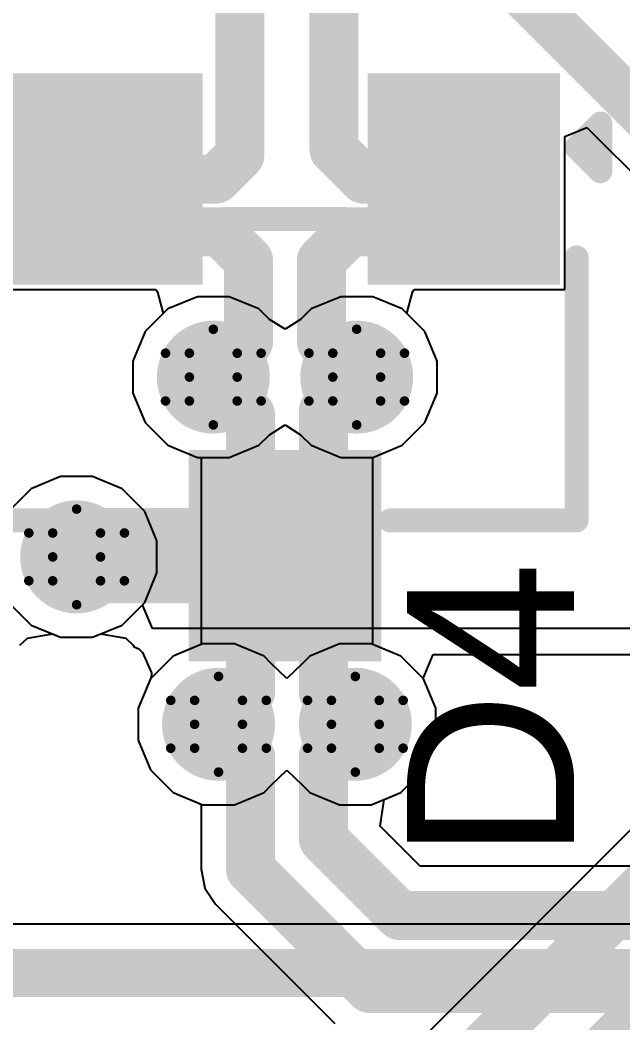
# Model space of a CAD drawing. Header units: inches. Extents: x -4 to 389, y 0 to 108.
# Drawn here: x 21.09 to 24.29, y 37.48 to 42.81 of the extents above; entities that cross this region are included whole.
import ezdxf

# ---------------------------------------------------------------- set-up
doc = ezdxf.new("R2010")
doc.units = ezdxf.units.IN
for name, color, linetype in [('Bottom Layer', 5, 'Continuous'), ('Drill Drawing', 1, 'Continuous'), ('Signal_1', 16, 'Continuous'), ('Signal_2', 76, 'Continuous'), ('Top Layer', 1, 'Continuous'), ('Top Overlay', 2, 'Continuous'), ('Top Paste', 8, 'Continuous'), ('Top Solder', 216, 'Continuous'), ('Via Holes', 16, 'Continuous')]:
    doc.layers.add(name, color=color, linetype=linetype)
doc.styles.add('Arial', font='', dxfattribs={"height": 0.2})
doc.styles.get('Arial').set_extended_font_data('Arial')

msp = doc.modelspace()

# ---------------------------------------------------------------- hatches: boundary and pattern name
at = {"layer": 'Bottom Layer'}
h = msp.add_hatch(color=5, dxfattribs=at)
edge = h.paths.add_edge_path()
edge.add_arc((22.1132, 40.9092), 0.3, 0, 360)
h = msp.add_hatch(color=5, dxfattribs=at)
edge = h.paths.add_edge_path()
edge.add_arc((22.8752, 40.9092), 0.3, 0, 360)
h = msp.add_hatch(color=5, dxfattribs=at)
edge = h.paths.add_edge_path()
edge.add_arc((21.3868, 39.9542), 0.3, 0, 360)
h = msp.add_hatch(color=5, dxfattribs=at)
edge = h.paths.add_edge_path()
edge.add_arc((22.1409, 39.0652), 0.3, 0, 360)
h = msp.add_hatch(color=5, dxfattribs=at)
edge = h.paths.add_edge_path()
edge.add_arc((22.8679, 39.0652), 0.3, 0, 360)
at = {"layer": 'Signal_1'}
h = msp.add_hatch(color=16, dxfattribs=at)
edge = h.paths.add_edge_path()
edge.add_arc((22.1132, 40.9092), 0.3, 0, 360)
h = msp.add_hatch(color=16, dxfattribs=at)
edge = h.paths.add_edge_path()
edge.add_arc((22.8752, 40.9092), 0.3, 0, 360)
h = msp.add_hatch(color=16, dxfattribs=at)
edge = h.paths.add_edge_path()
edge.add_arc((21.3868, 39.9542), 0.3, 0, 360)
h = msp.add_hatch(color=16, dxfattribs=at)
edge = h.paths.add_edge_path()
edge.add_arc((22.1409, 39.0652), 0.3, 0, 360)
h = msp.add_hatch(color=16, dxfattribs=at)
edge = h.paths.add_edge_path()
edge.add_arc((22.8679, 39.0652), 0.3, 0, 360)
at = {"layer": 'Signal_2'}
h = msp.add_hatch(color=76, dxfattribs=at)
edge = h.paths.add_edge_path()
edge.add_arc((22.1132, 40.9092), 0.3, 0, 360)
h = msp.add_hatch(color=76, dxfattribs=at)
edge = h.paths.add_edge_path()
edge.add_arc((22.8752, 40.9092), 0.3, 0, 360)
h = msp.add_hatch(color=76, dxfattribs=at)
edge = h.paths.add_edge_path()
edge.add_arc((21.3868, 39.9542), 0.3, 0, 360)
h = msp.add_hatch(color=76, dxfattribs=at)
edge = h.paths.add_edge_path()
edge.add_arc((22.1409, 39.0652), 0.3, 0, 360)
h = msp.add_hatch(color=76, dxfattribs=at)
edge = h.paths.add_edge_path()
edge.add_arc((22.8679, 39.0652), 0.3, 0, 360)
at = {"layer": 'Top Layer'}
for points in [[(21.9542, 41.5008), (21.1342, 41.5008), (21.1342, 42.4208), (21.9542, 42.4208)], [(23.8542, 41.5008), (23.0342, 41.5008), (23.0342, 42.4208), (23.8542, 42.4208)], [(22.9042, 39.5008), (22.0842, 39.5008), (22.0842, 40.4208), (22.9042, 40.4208)]]:
    msp.add_hatch(color=1, dxfattribs=at).paths.add_polyline_path(points)
h = msp.add_hatch(color=1, dxfattribs=at)
edge = h.paths.add_edge_path()
edge.add_arc((22.1132, 40.9092), 0.3, 0, 360)
h = msp.add_hatch(color=1, dxfattribs=at)
edge = h.paths.add_edge_path()
edge.add_arc((22.8752, 40.9092), 0.3, 0, 360)
h = msp.add_hatch(color=1, dxfattribs=at)
edge = h.paths.add_edge_path()
edge.add_arc((21.3868, 39.9542), 0.3, 0, 360)
h = msp.add_hatch(color=1, dxfattribs=at)
edge = h.paths.add_edge_path()
edge.add_arc((22.1409, 39.0652), 0.3, 0, 360)
h = msp.add_hatch(color=1, dxfattribs=at)
edge = h.paths.add_edge_path()
edge.add_arc((22.8679, 39.0652), 0.3, 0, 360)
at = {"layer": 'Top Paste'}
for points in [[(21.9542, 41.5008), (21.1342, 41.5008), (21.1342, 42.4208), (21.9542, 42.4208)], [(23.8542, 41.5008), (23.0342, 41.5008), (23.0342, 42.4208), (23.8542, 42.4208)], [(22.9042, 39.5008), (22.0842, 39.5008), (22.0842, 40.4208), (22.9042, 40.4208)]]:
    msp.add_hatch(color=8, dxfattribs=at).paths.add_polyline_path(points)
at = {"layer": 'Top Solder'}
for points in [[(22.0558, 41.3992), (21.0326, 41.3992), (21.0326, 42.5224), (22.0558, 42.5224)], [(23.9558, 41.3992), (22.9326, 41.3992), (22.9326, 42.5224), (23.9558, 42.5224)], [(23.0058, 39.3992), (21.9826, 39.3992), (21.9826, 40.5224), (23.0058, 40.5224)]]:
    msp.add_hatch(color=216, dxfattribs=at).paths.add_polyline_path(points)
at = {"layer": 'Via Holes'}
h = msp.add_hatch(color=7, dxfattribs=at)
edge = h.paths.add_edge_path()
edge.add_arc((22.1132, 40.9092), 0.15, 0, 360)
h = msp.add_hatch(color=7, dxfattribs=at)
edge = h.paths.add_edge_path()
edge.add_arc((22.8752, 40.9092), 0.15, 0, 360)
h = msp.add_hatch(color=7, dxfattribs=at)
edge = h.paths.add_edge_path()
edge.add_arc((21.3868, 39.9542), 0.15, 0, 360)
h = msp.add_hatch(color=7, dxfattribs=at)
edge = h.paths.add_edge_path()
edge.add_arc((22.1409, 39.0652), 0.15, 0, 360)
h = msp.add_hatch(color=7, dxfattribs=at)
edge = h.paths.add_edge_path()
edge.add_arc((22.8679, 39.0652), 0.15, 0, 360)

# ---------------------------------------------------------------- linework, layer by layer
at = {"layer": 'Bottom Layer'}
for p, q in [((29.6199, 43.7949), (23.0155, 37.1906)), ((22.0283, 41.3362), (21.8713, 41.2712)), ((22.1981, 41.3362), (22.0283, 41.3362)), ((22.3551, 41.2712), (22.1981, 41.3362)), ((22.7903, 41.3362), (22.6333, 41.2712)), ((22.9601, 41.3362), (22.7903, 41.3362)), ((23.1171, 41.2712), (22.9601, 41.3362)), ((21.8713, 41.2712), (21.7512, 41.1511)), ((22.4112, 41.215), (22.3551, 41.2712)), ((22.6333, 41.2712), (22.5772, 41.215)), ((23.2372, 41.1511), (23.1171, 41.2712)), ((22.4942, 41.163), (22.4112, 41.215)), ((22.5772, 41.215), (22.4942, 41.163)), ((21.7512, 41.1511), (21.6862, 40.9941)), ((23.3022, 40.9941), (23.2372, 41.1511)), ((21.6862, 40.9941), (21.6862, 40.8243)), ((23.3022, 40.8243), (23.3022, 40.9941)), ((21.6862, 40.8243), (21.7512, 40.6673)), ((23.2372, 40.6673), (23.3022, 40.8243)), ((21.7512, 40.6673), (21.8713, 40.5472)), ((23.1171, 40.5472), (23.2372, 40.6673)), ((21.8713, 40.5472), (22.0283, 40.4822)), ((22.9603, 40.4823), (23.1171, 40.5472)), ((22.0283, 40.4822), (22.0485, 40.4822)), ((22.0485, 40.4822), (22.0485, 39.4891)), ((22.9603, 39.4891), (22.9603, 40.4823)), ((22.0485, 39.4891), (21.899, 39.4272)), ((23.1098, 39.4272), (22.9603, 39.4891)), ((21.899, 39.4272), (21.7789, 39.3071)), ((23.2299, 39.3071), (23.1098, 39.4272)), ((21.7789, 39.3071), (21.7139, 39.1501)), ((23.2949, 39.1501), (23.2299, 39.3071)), ((21.7139, 39.1501), (21.7139, 38.9803)), ((23.2949, 38.9803), (23.2949, 39.1501)), ((21.7139, 38.9803), (21.7789, 38.8233)), ((23.2299, 38.8233), (23.2949, 38.9803)), ((21.7789, 38.8233), (21.899, 38.7032)), ((22.4214, 38.7419), (22.5044, 38.8219)), ((22.5044, 38.8219), (22.5874, 38.7419)), ((23.1098, 38.7032), (23.2299, 38.8233)), ((22.3828, 38.7032), (22.4214, 38.7419)), ((22.5874, 38.7419), (22.626, 38.7032)), ((21.899, 38.7032), (22.056, 38.6382)), ((22.2259, 38.6382), (22.3828, 38.7032)), ((22.626, 38.7032), (22.783, 38.6382)), ((22.9528, 38.6382), (23.1098, 38.7032)), ((22.056, 38.6382), (22.2259, 38.6382)), ((22.783, 38.6382), (22.9528, 38.6382))]:
    msp.add_line(p, q, dxfattribs=at)
for points, const_width in [([(23.1228, 36.9316), (29.803, 43.6118)], 0.254), ([(22.9616, 36.1188), (29.9974, 43.1546)], 0.254), ([(22.1132, 40.9092), (22.3107, 40.7117)], 0.2603), ([(22.6981, 40.7321), (22.8752, 40.9092)], 0.2603), ([(22.6981, 39.235), (22.6981, 40.7321)], 0.2603), ([(22.3107, 39.235), (22.3107, 40.7117)], 0.2603), ([(22.1409, 39.0652), (22.3107, 39.235)], 0.2603), ([(22.6981, 39.235), (22.8679, 39.0652)], 0.2603)]:
    msp.add_lwpolyline(points, dxfattribs=dict(at, const_width=const_width))
at = {"layer": 'Bottom Layer', "const_width": 0.1302}
for points in [[(22.0481, 40.9092, 1), (22.1783, 40.9092, 1)], [(22.8101, 40.9092, 1), (22.9403, 40.9092, 1)], [(22.633, 40.7321, 1), (22.7632, 40.7321, 1)], [(22.633, 40.7321, 1), (22.7632, 40.7321, 1)], [(22.2457, 40.7117, 1), (22.3758, 40.7117, 1)], [(22.2457, 40.7117, 1), (22.3758, 40.7117, 1)], [(22.2457, 39.235, 1), (22.3758, 39.235, 1)], [(22.2457, 39.235, 1), (22.3758, 39.235, 1)], [(22.633, 39.235, 1), (22.7632, 39.235, 1)], [(22.633, 39.235, 1), (22.7632, 39.235, 1)], [(22.0758, 39.0652, 1), (22.206, 39.0652, 1)], [(22.8028, 39.0652, 1), (22.933, 39.0652, 1)]]:
    msp.add_lwpolyline(points, format="xyb", close=True, dxfattribs=at)
at = {"layer": 'Drill Drawing', "const_width": 0.0508}
for points in [[(21.9862, 41.0362), (22.1132, 41.1632)], [(22.1132, 41.1632), (22.2402, 41.0362)], [(22.7482, 41.0362), (22.8752, 41.1632)], [(22.8752, 41.1632), (23.0022, 41.0362)], [(21.8592, 41.0362), (21.9862, 40.9092)], [(21.8592, 41.0362), (21.9862, 41.0362)], [(22.2402, 41.0362), (22.3672, 41.0362)], [(22.2402, 40.9092), (22.3672, 41.0362)], [(22.6212, 41.0362), (22.7482, 40.9092)], [(22.6212, 41.0362), (22.7482, 41.0362)], [(23.0022, 41.0362), (23.1292, 41.0362)], [(23.0022, 40.9092), (23.1292, 41.0362)], [(21.8592, 40.7822), (21.9862, 40.9092)], [(22.2402, 40.9092), (22.3672, 40.7822)], [(22.6212, 40.7822), (22.7482, 40.9092)], [(23.0022, 40.9092), (23.1292, 40.7822)], [(21.8592, 40.7822), (21.9862, 40.7822)], [(21.9862, 40.7822), (22.1132, 40.6552)], [(22.1132, 40.6552), (22.2402, 40.7822)], [(22.2402, 40.7822), (22.3672, 40.7822)], [(22.6212, 40.7822), (22.7482, 40.7822)], [(22.7482, 40.7822), (22.8752, 40.6552)], [(22.8752, 40.6552), (23.0022, 40.7822)], [(23.0022, 40.7822), (23.1292, 40.7822)], [(21.2598, 40.0812), (21.3868, 40.2082)], [(21.3868, 40.2082), (21.5138, 40.0812)], [(21.1328, 40.0812), (21.2598, 39.9542)], [(21.1328, 40.0812), (21.2598, 40.0812)], [(21.5138, 40.0812), (21.6408, 40.0812)], [(21.5138, 39.9542), (21.6408, 40.0812)], [(21.1328, 39.8272), (21.2598, 39.9542)], [(21.5138, 39.9542), (21.6408, 39.8272)], [(21.1328, 39.8272), (21.2598, 39.8272)], [(21.2598, 39.8272), (21.3868, 39.7002)], [(21.3868, 39.7002), (21.5138, 39.8272)], [(21.5138, 39.8272), (21.6408, 39.8272)], [(22.0139, 39.1922), (22.1409, 39.3192)], [(22.1409, 39.3192), (22.2679, 39.1922)], [(22.7409, 39.1922), (22.8679, 39.3192)], [(22.8679, 39.3192), (22.9949, 39.1922)], [(21.8869, 39.1922), (22.0139, 39.0652)], [(21.8869, 39.1922), (22.0139, 39.1922)], [(22.2679, 39.1922), (22.3949, 39.1922)], [(22.2679, 39.0652), (22.3949, 39.1922)], [(22.6139, 39.1922), (22.7409, 39.0652)], [(22.6139, 39.1922), (22.7409, 39.1922)], [(22.9949, 39.1922), (23.1219, 39.1922)], [(22.9949, 39.0652), (23.1219, 39.1922)], [(21.8869, 38.9382), (22.0139, 39.0652)], [(22.2679, 39.0652), (22.3949, 38.9382)], [(22.6139, 38.9382), (22.7409, 39.0652)], [(22.9949, 39.0652), (23.1219, 38.9382)], [(21.8869, 38.9382), (22.0139, 38.9382)], [(22.0139, 38.9382), (22.1409, 38.8112)], [(22.1409, 38.8112), (22.2679, 38.9382)], [(22.2679, 38.9382), (22.3949, 38.9382)], [(22.6139, 38.9382), (22.7409, 38.9382)], [(22.7409, 38.9382), (22.8679, 38.8112)], [(22.8679, 38.8112), (22.9949, 38.9382)], [(22.9949, 38.9382), (23.1219, 38.9382)]]:
    msp.add_lwpolyline(points, dxfattribs=at)
at = {"layer": 'Drill Drawing', "const_width": 0.0254}
for points in [[(22.1005, 41.1632, 1), (22.1259, 41.1632, 1)], [(22.1005, 41.1632, 1), (22.1259, 41.1632, 1)], [(22.8625, 41.1632, 1), (22.8879, 41.1632, 1)], [(22.8625, 41.1632, 1), (22.8879, 41.1632, 1)], [(21.8465, 41.0362, 1), (21.8719, 41.0362, 1)], [(21.8465, 41.0362, 1), (21.8719, 41.0362, 1)], [(21.9735, 41.0362, 1), (21.9989, 41.0362, 1)], [(21.9735, 41.0362, 1), (21.9989, 41.0362, 1)], [(22.2275, 41.0362, 1), (22.2529, 41.0362, 1)], [(22.2275, 41.0362, 1), (22.2529, 41.0362, 1)], [(22.3545, 41.0362, 1), (22.3799, 41.0362, 1)], [(22.3545, 41.0362, 1), (22.3799, 41.0362, 1)], [(22.6085, 41.0362, 1), (22.6339, 41.0362, 1)], [(22.6085, 41.0362, 1), (22.6339, 41.0362, 1)], [(22.7355, 41.0362, 1), (22.7609, 41.0362, 1)], [(22.7355, 41.0362, 1), (22.7609, 41.0362, 1)], [(22.9895, 41.0362, 1), (23.0149, 41.0362, 1)], [(22.9895, 41.0362, 1), (23.0149, 41.0362, 1)], [(23.1165, 41.0362, 1), (23.1419, 41.0362, 1)], [(23.1165, 41.0362, 1), (23.1419, 41.0362, 1)], [(21.9735, 40.9092, 1), (21.9989, 40.9092, 1)], [(21.9735, 40.9092, 1), (21.9989, 40.9092, 1)], [(22.2275, 40.9092, 1), (22.2529, 40.9092, 1)], [(22.2275, 40.9092, 1), (22.2529, 40.9092, 1)], [(22.7355, 40.9092, 1), (22.7609, 40.9092, 1)], [(22.7355, 40.9092, 1), (22.7609, 40.9092, 1)], [(22.9895, 40.9092, 1), (23.0149, 40.9092, 1)], [(22.9895, 40.9092, 1), (23.0149, 40.9092, 1)], [(21.8465, 40.7822, 1), (21.8719, 40.7822, 1)], [(21.8465, 40.7822, 1), (21.8719, 40.7822, 1)], [(21.9735, 40.7822, 1), (21.9989, 40.7822, 1)], [(21.9735, 40.7822, 1), (21.9989, 40.7822, 1)], [(22.2275, 40.7822, 1), (22.2529, 40.7822, 1)], [(22.2275, 40.7822, 1), (22.2529, 40.7822, 1)], [(22.3545, 40.7822, 1), (22.3799, 40.7822, 1)], [(22.3545, 40.7822, 1), (22.3799, 40.7822, 1)], [(22.6085, 40.7822, 1), (22.6339, 40.7822, 1)], [(22.6085, 40.7822, 1), (22.6339, 40.7822, 1)], [(22.7355, 40.7822, 1), (22.7609, 40.7822, 1)], [(22.7355, 40.7822, 1), (22.7609, 40.7822, 1)], [(22.9895, 40.7822, 1), (23.0149, 40.7822, 1)], [(22.9895, 40.7822, 1), (23.0149, 40.7822, 1)], [(23.1165, 40.7822, 1), (23.1419, 40.7822, 1)], [(23.1165, 40.7822, 1), (23.1419, 40.7822, 1)], [(22.1005, 40.6552, 1), (22.1259, 40.6552, 1)], [(22.1005, 40.6552, 1), (22.1259, 40.6552, 1)], [(22.8625, 40.6552, 1), (22.8879, 40.6552, 1)], [(22.8625, 40.6552, 1), (22.8879, 40.6552, 1)], [(21.3741, 40.2082, 1), (21.3995, 40.2082, 1)], [(21.3741, 40.2082, 1), (21.3995, 40.2082, 1)], [(21.1201, 40.0812, 1), (21.1455, 40.0812, 1)], [(21.1201, 40.0812, 1), (21.1455, 40.0812, 1)], [(21.2471, 40.0812, 1), (21.2725, 40.0812, 1)], [(21.2471, 40.0812, 1), (21.2725, 40.0812, 1)], [(21.5011, 40.0812, 1), (21.5265, 40.0812, 1)], [(21.5011, 40.0812, 1), (21.5265, 40.0812, 1)], [(21.6281, 40.0812, 1), (21.6535, 40.0812, 1)], [(21.6281, 40.0812, 1), (21.6535, 40.0812, 1)], [(21.2471, 39.9542, 1), (21.2725, 39.9542, 1)], [(21.2471, 39.9542, 1), (21.2725, 39.9542, 1)], [(21.5011, 39.9542, 1), (21.5265, 39.9542, 1)], [(21.5011, 39.9542, 1), (21.5265, 39.9542, 1)], [(21.1201, 39.8272, 1), (21.1455, 39.8272, 1)], [(21.1201, 39.8272, 1), (21.1455, 39.8272, 1)], [(21.2471, 39.8272, 1), (21.2725, 39.8272, 1)], [(21.2471, 39.8272, 1), (21.2725, 39.8272, 1)], [(21.5011, 39.8272, 1), (21.5265, 39.8272, 1)], [(21.5011, 39.8272, 1), (21.5265, 39.8272, 1)], [(21.6281, 39.8272, 1), (21.6535, 39.8272, 1)], [(21.6281, 39.8272, 1), (21.6535, 39.8272, 1)], [(21.3741, 39.7002, 1), (21.3995, 39.7002, 1)], [(21.3741, 39.7002, 1), (21.3995, 39.7002, 1)], [(22.1282, 39.3192, 1), (22.1536, 39.3192, 1)], [(22.1282, 39.3192, 1), (22.1536, 39.3192, 1)], [(22.8552, 39.3192, 1), (22.8806, 39.3192, 1)], [(22.8552, 39.3192, 1), (22.8806, 39.3192, 1)], [(21.8742, 39.1922, 1), (21.8996, 39.1922, 1)], [(21.8742, 39.1922, 1), (21.8996, 39.1922, 1)], [(22.0012, 39.1922, 1), (22.0266, 39.1922, 1)], [(22.0012, 39.1922, 1), (22.0266, 39.1922, 1)], [(22.2552, 39.1922, 1), (22.2806, 39.1922, 1)], [(22.2552, 39.1922, 1), (22.2806, 39.1922, 1)], [(22.3822, 39.1922, 1), (22.4076, 39.1922, 1)], [(22.3822, 39.1922, 1), (22.4076, 39.1922, 1)], [(22.6012, 39.1922, 1), (22.6266, 39.1922, 1)], [(22.6012, 39.1922, 1), (22.6266, 39.1922, 1)], [(22.7282, 39.1922, 1), (22.7536, 39.1922, 1)], [(22.7282, 39.1922, 1), (22.7536, 39.1922, 1)], [(22.9822, 39.1922, 1), (23.0076, 39.1922, 1)], [(22.9822, 39.1922, 1), (23.0076, 39.1922, 1)], [(23.1092, 39.1922, 1), (23.1346, 39.1922, 1)], [(23.1092, 39.1922, 1), (23.1346, 39.1922, 1)], [(22.0012, 39.0652, 1), (22.0266, 39.0652, 1)], [(22.0012, 39.0652, 1), (22.0266, 39.0652, 1)], [(22.2552, 39.0652, 1), (22.2806, 39.0652, 1)], [(22.2552, 39.0652, 1), (22.2806, 39.0652, 1)], [(22.7282, 39.0652, 1), (22.7536, 39.0652, 1)], [(22.7282, 39.0652, 1), (22.7536, 39.0652, 1)], [(22.9822, 39.0652, 1), (23.0076, 39.0652, 1)], [(22.9822, 39.0652, 1), (23.0076, 39.0652, 1)], [(21.8742, 38.9382, 1), (21.8996, 38.9382, 1)], [(21.8742, 38.9382, 1), (21.8996, 38.9382, 1)], [(22.0012, 38.9382, 1), (22.0266, 38.9382, 1)], [(22.0012, 38.9382, 1), (22.0266, 38.9382, 1)], [(22.2552, 38.9382, 1), (22.2806, 38.9382, 1)], [(22.2552, 38.9382, 1), (22.2806, 38.9382, 1)], [(22.3822, 38.9382, 1), (22.4076, 38.9382, 1)], [(22.3822, 38.9382, 1), (22.4076, 38.9382, 1)], [(22.6012, 38.9382, 1), (22.6266, 38.9382, 1)], [(22.6012, 38.9382, 1), (22.6266, 38.9382, 1)], [(22.7282, 38.9382, 1), (22.7536, 38.9382, 1)], [(22.7282, 38.9382, 1), (22.7536, 38.9382, 1)], [(22.9822, 38.9382, 1), (23.0076, 38.9382, 1)], [(22.9822, 38.9382, 1), (23.0076, 38.9382, 1)], [(23.1092, 38.9382, 1), (23.1346, 38.9382, 1)], [(23.1092, 38.9382, 1), (23.1346, 38.9382, 1)], [(22.1282, 38.8112, 1), (22.1536, 38.8112, 1)], [(22.1282, 38.8112, 1), (22.1536, 38.8112, 1)], [(22.8552, 38.8112, 1), (22.8806, 38.8112, 1)], [(22.8552, 38.8112, 1), (22.8806, 38.8112, 1)]]:
    msp.add_lwpolyline(points, format="xyb", close=True, dxfattribs=at)
at = {"layer": 'Signal_1'}
for p, q in [((22.0283, 41.3362), (21.8713, 41.2712)), ((22.1981, 41.3362), (22.0283, 41.3362)), ((22.3551, 41.2712), (22.1981, 41.3362)), ((22.7903, 41.3362), (22.6333, 41.2712)), ((22.9601, 41.3362), (22.7903, 41.3362)), ((23.1171, 41.2712), (22.9601, 41.3362)), ((21.8713, 41.2712), (21.7512, 41.1511)), ((22.4112, 41.215), (22.3551, 41.2712)), ((22.6333, 41.2712), (22.5772, 41.215)), ((23.2372, 41.1511), (23.1171, 41.2712)), ((22.4942, 41.163), (22.4112, 41.215)), ((22.5772, 41.215), (22.4942, 41.163)), ((21.7512, 41.1511), (21.6862, 40.9941)), ((23.3022, 40.9941), (23.2372, 41.1511)), ((21.6862, 40.9941), (21.6862, 40.8243)), ((23.3022, 40.8243), (23.3022, 40.9941)), ((21.6862, 40.8243), (21.7512, 40.6673)), ((23.2372, 40.6673), (23.3022, 40.8243)), ((21.7512, 40.6673), (21.8713, 40.5472)), ((22.4112, 40.6034), (22.4942, 40.6554)), ((22.4942, 40.6554), (22.5772, 40.6034)), ((23.1171, 40.5472), (23.2372, 40.6673)), ((22.3551, 40.5472), (22.4112, 40.6034)), ((22.5772, 40.6034), (22.6333, 40.5472)), ((21.8713, 40.5472), (22.0283, 40.4822)), ((22.1981, 40.4822), (22.3551, 40.5472)), ((22.6333, 40.5472), (22.7903, 40.4822)), ((22.9601, 40.4822), (23.1171, 40.5472)), ((22.0283, 40.4822), (22.1981, 40.4822)), ((22.7903, 40.4822), (22.9601, 40.4822)), ((21.3019, 40.3812), (21.1449, 40.3162)), ((21.4717, 40.3812), (21.3019, 40.3812)), ((21.6287, 40.3162), (21.4717, 40.3812)), ((21.1449, 40.3162), (21.0248, 40.1961)), ((21.7488, 40.1961), (21.6287, 40.3162)), ((21.8138, 40.0391), (21.7488, 40.1961)), ((21.8138, 39.8693), (21.8138, 40.0391)), ((21.7488, 39.7123), (21.8138, 39.8693)), ((21.7367, 39.7002), (21.7488, 39.7123)), ((21.7893, 39.5732), (21.7367, 39.7002)), ((21.0855, 39.4857), (21.1253, 39.5229)), ((21.1253, 39.5229), (21.2589, 39.545)), ((21.2589, 39.545), (21.3019, 39.5272)), ((21.3019, 39.5272), (21.4717, 39.5272)), ((21.4717, 39.5272), (21.5147, 39.545)), ((21.5147, 39.545), (21.6483, 39.5229)), ((21.6483, 39.5229), (21.6881, 39.4857)), ((33.6353, 39.5732), (21.7893, 39.5732)), ((21.6881, 39.4857), (21.6921, 39.476)), ((21.6921, 39.476), (21.7173, 39.4655)), ((21.7173, 39.4655), (21.7367, 39.4462)), ((21.7367, 39.4462), (21.7844, 39.3383)), ((23.2283, 39.3087), (23.2809, 39.4357)), ((23.2809, 39.4357), (33.4124, 39.4357)), ((21.7831, 39.3113), (21.7789, 39.3071)), ((21.7844, 39.3383), (21.7831, 39.3113)), ((23.2299, 39.3071), (23.2283, 39.3087)), ((21.7789, 39.3071), (21.7139, 39.1501)), ((23.2949, 39.1501), (23.2299, 39.3071)), ((21.7139, 39.1501), (21.7139, 38.9803)), ((23.2949, 38.9803), (23.2949, 39.1501)), ((21.7139, 38.9803), (21.7789, 38.8233)), ((23.2299, 38.8233), (23.2949, 38.9803)), ((21.7789, 38.8233), (21.899, 38.7032)), ((22.4214, 38.7419), (22.5044, 38.8219)), ((22.5044, 38.8219), (22.5874, 38.7419)), ((23.1098, 38.7032), (23.2299, 38.8233)), ((22.3828, 38.7032), (22.4214, 38.7419)), ((22.5874, 38.7419), (22.626, 38.7032)), ((21.899, 38.7032), (22.056, 38.6382)), ((22.2259, 38.6382), (22.3828, 38.7032)), ((22.626, 38.7032), (22.783, 38.6382)), ((22.9528, 38.6382), (23.1098, 38.7032)), ((22.056, 38.6382), (22.2259, 38.6382)), ((22.783, 38.6382), (22.9528, 38.6382))]:
    msp.add_line(p, q, dxfattribs=at)
at = {"layer": 'Signal_2'}
for p, q in [((22.0283, 41.3362), (21.8713, 41.2712)), ((22.1981, 41.3362), (22.0283, 41.3362)), ((22.3551, 41.2712), (22.1981, 41.3362)), ((22.7903, 41.3362), (22.6333, 41.2712)), ((22.9601, 41.3362), (22.7903, 41.3362)), ((23.1171, 41.2712), (22.9601, 41.3362)), ((21.8713, 41.2712), (21.7512, 41.1511)), ((22.4112, 41.215), (22.3551, 41.2712)), ((22.6333, 41.2712), (22.5772, 41.215)), ((23.2372, 41.1511), (23.1171, 41.2712)), ((22.4942, 41.163), (22.4112, 41.215)), ((22.5772, 41.215), (22.4942, 41.163)), ((21.7512, 41.1511), (21.6862, 40.9941)), ((23.3022, 40.9941), (23.2372, 41.1511)), ((21.6862, 40.9941), (21.6862, 40.8243)), ((23.3022, 40.8243), (23.3022, 40.9941)), ((21.6862, 40.8243), (21.7512, 40.6673)), ((23.2372, 40.6673), (23.3022, 40.8243)), ((21.7512, 40.6673), (21.8713, 40.5472)), ((22.4112, 40.6034), (22.4942, 40.6554)), ((22.4942, 40.6554), (22.5772, 40.6034)), ((23.1171, 40.5472), (23.2372, 40.6673)), ((22.3551, 40.5472), (22.4112, 40.6034)), ((22.5772, 40.6034), (22.6333, 40.5472)), ((21.8713, 40.5472), (22.0283, 40.4822)), ((22.1981, 40.4822), (22.3551, 40.5472)), ((22.6333, 40.5472), (22.7903, 40.4822)), ((22.9601, 40.4822), (23.1171, 40.5472)), ((22.0283, 40.4822), (22.1981, 40.4822)), ((22.7903, 40.4822), (22.9601, 40.4822)), ((21.3019, 40.3812), (21.1449, 40.3162)), ((21.4717, 40.3812), (21.3019, 40.3812)), ((21.6287, 40.3162), (21.4717, 40.3812)), ((21.1449, 40.3162), (21.0248, 40.1961)), ((21.7488, 40.1961), (21.6287, 40.3162)), ((21.8138, 40.0391), (21.7488, 40.1961)), ((21.8138, 39.8693), (21.8138, 40.0391)), ((21.7488, 39.7123), (21.8138, 39.8693)), ((21.0248, 39.7123), (21.1449, 39.5922)), ((21.6287, 39.5922), (21.7488, 39.7123)), ((21.1449, 39.5922), (21.3019, 39.5272)), ((21.4717, 39.5272), (21.6287, 39.5922)), ((21.3019, 39.5272), (21.4717, 39.5272)), ((22.056, 39.4922), (21.899, 39.4272)), ((22.2259, 39.4922), (22.056, 39.4922)), ((22.3828, 39.4272), (22.2259, 39.4922)), ((22.783, 39.4922), (22.626, 39.4272)), ((22.9528, 39.4922), (22.783, 39.4922)), ((23.1098, 39.4272), (22.9528, 39.4922)), ((21.899, 39.4272), (21.7789, 39.3071)), ((22.4214, 39.3885), (22.3828, 39.4272)), ((22.626, 39.4272), (22.5874, 39.3885)), ((23.2299, 39.3071), (23.1098, 39.4272)), ((22.5044, 39.3085), (22.4214, 39.3885)), ((22.5874, 39.3885), (22.5044, 39.3085)), ((21.7789, 39.3071), (21.7139, 39.1501)), ((23.2949, 39.1501), (23.2299, 39.3071)), ((21.7139, 39.1501), (21.7139, 38.9803)), ((23.2949, 38.9803), (23.2949, 39.1501)), ((21.7139, 38.9803), (21.7789, 38.8233)), ((23.2299, 38.8233), (23.2949, 38.9803)), ((21.7789, 38.8233), (21.899, 38.7032)), ((22.4214, 38.7419), (22.5044, 38.8219)), ((22.5044, 38.8219), (22.5874, 38.7419)), ((23.1098, 38.7032), (23.2299, 38.8233)), ((22.3828, 38.7032), (22.4214, 38.7419)), ((22.5874, 38.7419), (22.626, 38.7032)), ((21.899, 38.7032), (22.056, 38.6382)), ((22.2259, 38.6382), (22.3828, 38.7032)), ((22.626, 38.7032), (22.783, 38.6382)), ((22.9528, 38.6382), (23.1098, 38.7032)), ((22.056, 38.6382), (22.2259, 38.6382)), ((22.783, 38.6382), (22.9528, 38.6382)), ((25.6665, 38.0034), (19.6852, 38.0034))]:
    msp.add_line(p, q, dxfattribs=at)
at = {"layer": 'Signal_2', "const_width": 0.254}
msp.add_lwpolyline([(19.5779, 37.7444), (25.7737, 37.7444)], dxfattribs=at)
at = {"layer": 'Top Layer'}
for p, q in [((23.9812, 42.187), (24.0985, 42.2356)), ((23.9812, 41.3738), (23.9812, 42.187)), ((24.0985, 42.2356), (24.475, 41.8592)), ((21.0072, 41.3738), (21.808, 41.3738)), ((21.808, 41.3738), (21.8159, 41.3609)), ((21.8159, 41.3609), (21.8469, 41.2468)), ((23.1415, 41.2468), (23.1725, 41.3609)), ((23.1725, 41.3609), (23.1804, 41.3738)), ((23.1804, 41.3738), (23.9812, 41.3738)), ((21.8469, 41.2468), (21.7512, 41.1511)), ((23.2372, 41.1511), (23.1415, 41.2468)), ((21.7512, 41.1511), (21.6862, 40.9941)), ((23.3022, 40.9941), (23.2372, 41.1511)), ((21.6862, 40.9941), (21.6862, 40.8243)), ((23.3022, 40.8243), (23.3022, 40.9941)), ((21.6862, 40.8243), (21.7512, 40.6673)), ((23.2372, 40.6673), (23.3022, 40.8243)), ((21.7512, 40.6673), (21.8713, 40.5472)), ((22.4112, 40.6034), (22.4942, 40.6554)), ((22.4942, 40.6554), (22.5772, 40.6034)), ((23.1171, 40.5472), (23.2372, 40.6673)), ((22.3551, 40.5472), (22.4112, 40.6034)), ((22.5772, 40.6034), (22.6333, 40.5472)), ((21.8713, 40.5472), (22.0283, 40.4822)), ((22.1981, 40.4822), (22.3551, 40.5472)), ((22.6333, 40.5472), (22.7903, 40.4822)), ((22.9601, 40.4822), (23.1171, 40.5472)), ((22.0283, 40.4822), (22.1981, 40.4822)), ((22.7903, 40.4822), (22.9601, 40.4822)), ((22.056, 39.4922), (21.899, 39.4272)), ((22.2259, 39.4922), (22.056, 39.4922)), ((22.3828, 39.4272), (22.2259, 39.4922)), ((22.783, 39.4922), (22.626, 39.4272)), ((22.9528, 39.4922), (22.783, 39.4922)), ((23.1098, 39.4272), (22.9528, 39.4922)), ((21.899, 39.4272), (21.7789, 39.3071)), ((22.4214, 39.3885), (22.3828, 39.4272)), ((22.626, 39.4272), (22.5874, 39.3885)), ((23.2299, 39.3071), (23.1098, 39.4272)), ((22.5044, 39.3085), (22.4214, 39.3885)), ((22.5874, 39.3885), (22.5044, 39.3085)), ((21.7789, 39.3071), (21.7139, 39.1501)), ((23.2949, 39.1501), (23.2299, 39.3071)), ((21.7139, 39.1501), (21.7139, 38.9803)), ((23.2949, 38.9803), (23.2949, 39.1501)), ((21.7139, 38.9803), (21.7789, 38.8233)), ((23.2299, 38.8233), (23.2949, 38.9803)), ((21.7789, 38.8233), (21.899, 38.7032)), ((23.1098, 38.7032), (23.2299, 38.8233)), ((21.899, 38.7032), (22.0485, 38.6413)), ((23.0206, 38.6663), (23.1098, 38.7032)), ((22.0485, 38.6413), (22.0485, 38.2952)), ((23.0006, 38.524), (23.0206, 38.6663)), ((23.2131, 38.3114), (23.0006, 38.524)), ((31.4027, 38.3114), (23.2131, 38.3114)), ((22.0485, 38.2952), (22.0685, 38.1948)), ((22.0685, 38.1948), (22.1253, 38.1097)), ((22.1253, 38.1097), (22.7586, 37.4764))]:
    msp.add_line(p, q, dxfattribs=at)
for points, const_width in [([(22.2544, 42.0876), (22.2544, 43.6752)], 0.2603), ([(22.7544, 42.1172), (22.7544, 43.6752)], 0.2603), ([(23.749, 42.9514), (24.8158, 41.8846)], 0.254), ([(22.7544, 42.1172), (22.9108, 41.9608)], 0.2603), ([(22.1276, 41.9608), (22.2544, 42.0876)], 0.2603), ([(21.5442, 41.9608), (22.1276, 41.9608)], 0.2603), ([(21.5442, 41.9608), (21.824, 41.681)], 0.2603), ([(22.9108, 41.9608), (23.4442, 41.9608)], 0.2603), ([(23.1644, 41.681), (23.4442, 41.9608)], 0.2603), ([(21.824, 41.681), (22.148, 41.681)], 0.2603), ([(22.148, 41.681), (22.3005, 41.5285)], 0.2603), ([(22.6879, 41.5285), (22.8404, 41.681)], 0.2603), ([(22.8404, 41.681), (23.1644, 41.681)], 0.2603), ([(22.3005, 41.0965), (22.3005, 41.5285)], 0.2603), ([(22.6879, 41.0965), (22.6879, 41.5285)], 0.2603), ([(22.1132, 40.9092), (22.3005, 41.0965)], 0.2603), ([(22.6879, 41.0965), (22.8752, 40.9092)], 0.2603), ([(21.3868, 39.9542), (21.3934, 39.9608)], 0.508), ([(21.3934, 39.9608), (22.4942, 39.9608)], 0.508), ([(22.1409, 39.0652), (22.3107, 38.8954)], 0.2603), ([(22.6981, 38.8954), (22.8679, 39.0652)], 0.2603), ([(22.3107, 38.2952), (22.3107, 38.8954)], 0.2603), ([(22.6981, 38.4556), (22.6981, 38.8954)], 0.2603), ([(22.6981, 38.4556), (23.1045, 38.0492)], 0.2603), ([(22.3107, 38.2952), (22.944, 37.6619)], 0.2603), ([(23.1045, 38.0492), (31.5113, 38.0492)], 0.2603), ([(22.944, 37.6619), (31.6718, 37.6619)], 0.2603)]:
    msp.add_lwpolyline(points, dxfattribs=dict(at, const_width=const_width))
for points, const_width in [([(22.6893, 42.1172, 1), (22.8195, 42.1172, 1)], 0.1302), ([(22.6893, 42.1172, 1), (22.8195, 42.1172, 1)], 0.1302), ([(22.1893, 42.0876, 1), (22.3195, 42.0876, 1)], 0.1302), ([(22.1893, 42.0876, 1), (22.3195, 42.0876, 1)], 0.1302), ([(21.4791, 41.9608, 1), (21.6093, 41.9608, 1)], 0.1302), ([(21.4791, 41.9608, 1), (21.6093, 41.9608, 1)], 0.1302), ([(22.0625, 41.9608, 1), (22.1927, 41.9608, 1)], 0.1302), ([(22.0625, 41.9608, 1), (22.1927, 41.9608, 1)], 0.1302), ([(22.8457, 41.9608, 1), (22.9759, 41.9608, 1)], 0.1302), ([(22.8457, 41.9608, 1), (22.9759, 41.9608, 1)], 0.1302), ([(23.3791, 41.9608, 1), (23.5093, 41.9608, 1)], 0.1302), ([(23.3791, 41.9608, 1), (23.5093, 41.9608, 1)], 0.1302), ([(21.7589, 41.681, 1), (21.8891, 41.681, 1)], 0.1302), ([(21.7589, 41.681, 1), (21.8891, 41.681, 1)], 0.1302), ([(22.0829, 41.681, 1), (22.2131, 41.681, 1)], 0.1302), ([(22.0829, 41.681, 1), (22.2131, 41.681, 1)], 0.1302), ([(22.7753, 41.681, 1), (22.9055, 41.681, 1)], 0.1302), ([(22.7753, 41.681, 1), (22.9055, 41.681, 1)], 0.1302), ([(23.0993, 41.681, 1), (23.2295, 41.681, 1)], 0.1302), ([(23.0993, 41.681, 1), (23.2295, 41.681, 1)], 0.1302), ([(22.2354, 41.5285, 1), (22.3656, 41.5285, 1)], 0.1302), ([(22.2354, 41.5285, 1), (22.3656, 41.5285, 1)], 0.1302), ([(22.6228, 41.5285, 1), (22.753, 41.5285, 1)], 0.1302), ([(22.6228, 41.5285, 1), (22.753, 41.5285, 1)], 0.1302), ([(22.2354, 41.0965, 1), (22.3656, 41.0965, 1)], 0.1302), ([(22.2354, 41.0965, 1), (22.3656, 41.0965, 1)], 0.1302), ([(22.6228, 41.0965, 1), (22.753, 41.0965, 1)], 0.1302), ([(22.6228, 41.0965, 1), (22.753, 41.0965, 1)], 0.1302), ([(22.0481, 40.9092, 1), (22.1783, 40.9092, 1)], 0.1302), ([(22.8101, 40.9092, 1), (22.9403, 40.9092, 1)], 0.1302), ([(21.2664, 39.9608, 1), (21.5204, 39.9608, 1)], 0.254), ([(21.2664, 39.9608, 1), (21.5204, 39.9608, 1)], 0.254), ([(22.3672, 39.9608, 1), (22.6212, 39.9608, 1)], 0.254), ([(21.2598, 39.9542, 1), (21.5138, 39.9542, 1)], 0.254), ([(22.0758, 39.0652, 1), (22.206, 39.0652, 1)], 0.1302), ([(22.8028, 39.0652, 1), (22.933, 39.0652, 1)], 0.1302), ([(22.2457, 38.8954, 1), (22.3758, 38.8954, 1)], 0.1302), ([(22.2457, 38.8954, 1), (22.3758, 38.8954, 1)], 0.1302), ([(22.633, 38.8954, 1), (22.7632, 38.8954, 1)], 0.1302), ([(22.633, 38.8954, 1), (22.7632, 38.8954, 1)], 0.1302), ([(22.633, 38.4556, 1), (22.7632, 38.4556, 1)], 0.1302), ([(22.633, 38.4556, 1), (22.7632, 38.4556, 1)], 0.1302), ([(22.2457, 38.2952, 1), (22.3758, 38.2952, 1)], 0.1302), ([(22.2457, 38.2952, 1), (22.3758, 38.2952, 1)], 0.1302), ([(23.0394, 38.0492, 1), (23.1696, 38.0492, 1)], 0.1302), ([(23.0394, 38.0492, 1), (23.1696, 38.0492, 1)], 0.1302), ([(22.879, 37.6619, 1), (23.0091, 37.6619, 1)], 0.1302), ([(22.879, 37.6619, 1), (23.0091, 37.6619, 1)], 0.1302)]:
    msp.add_lwpolyline(points, format="xyb", close=True, dxfattribs=dict(at, const_width=const_width))
at = {"layer": 'Top Overlay', "const_width": 0.127}
for points in [[(24.0436, 42.1292), (24.1706, 42.2562)], [(24.1706, 42.0022), (24.1706, 42.2562)], [(24.0436, 42.1292), (24.1706, 42.0022)], [(22.164, 41.7482), (22.8244, 41.7482)], [(24.0436, 40.148), (24.0436, 41.545)], [(20.9448, 40.148), (21.9354, 40.148)], [(23.053, 40.148), (24.0436, 40.148)]]:
    msp.add_lwpolyline(points, dxfattribs=at)
at = {"layer": 'Top Overlay', "const_width": 0.0635}
for points in [[(24.1388, 42.2562, 1), (24.2023, 42.2562, 1)], [(24.1388, 42.2562, 1), (24.2023, 42.2562, 1)], [(24.0118, 42.1292, 1), (24.0753, 42.1292, 1)], [(24.0118, 42.1292, 1), (24.0753, 42.1292, 1)], [(24.1388, 42.0022, 1), (24.2023, 42.0022, 1)], [(24.1388, 42.0022, 1), (24.2023, 42.0022, 1)], [(22.1322, 41.7482, 1), (22.1957, 41.7482, 1)], [(22.7926, 41.7482, 1), (22.8561, 41.7482, 1)], [(24.0118, 41.545, 1), (24.0753, 41.545, 1)], [(21.9036, 40.148, 1), (21.9671, 40.148, 1)], [(23.0212, 40.148, 1), (23.0847, 40.148, 1)], [(24.0118, 40.148, 1), (24.0753, 40.148, 1)], [(24.0118, 40.148, 1), (24.0753, 40.148, 1)]]:
    msp.add_lwpolyline(points, format="xyb", close=True, dxfattribs=at)

# ---------------------------------------------------------------- texts
at = {"layer": 'Top Overlay', "style": 'Arial'}
msp.add_text('D4', height=0.889, rotation=90, dxfattribs=at).set_placement((24.0307, 38.3406))

doc.saveas('drawing.dxf')
